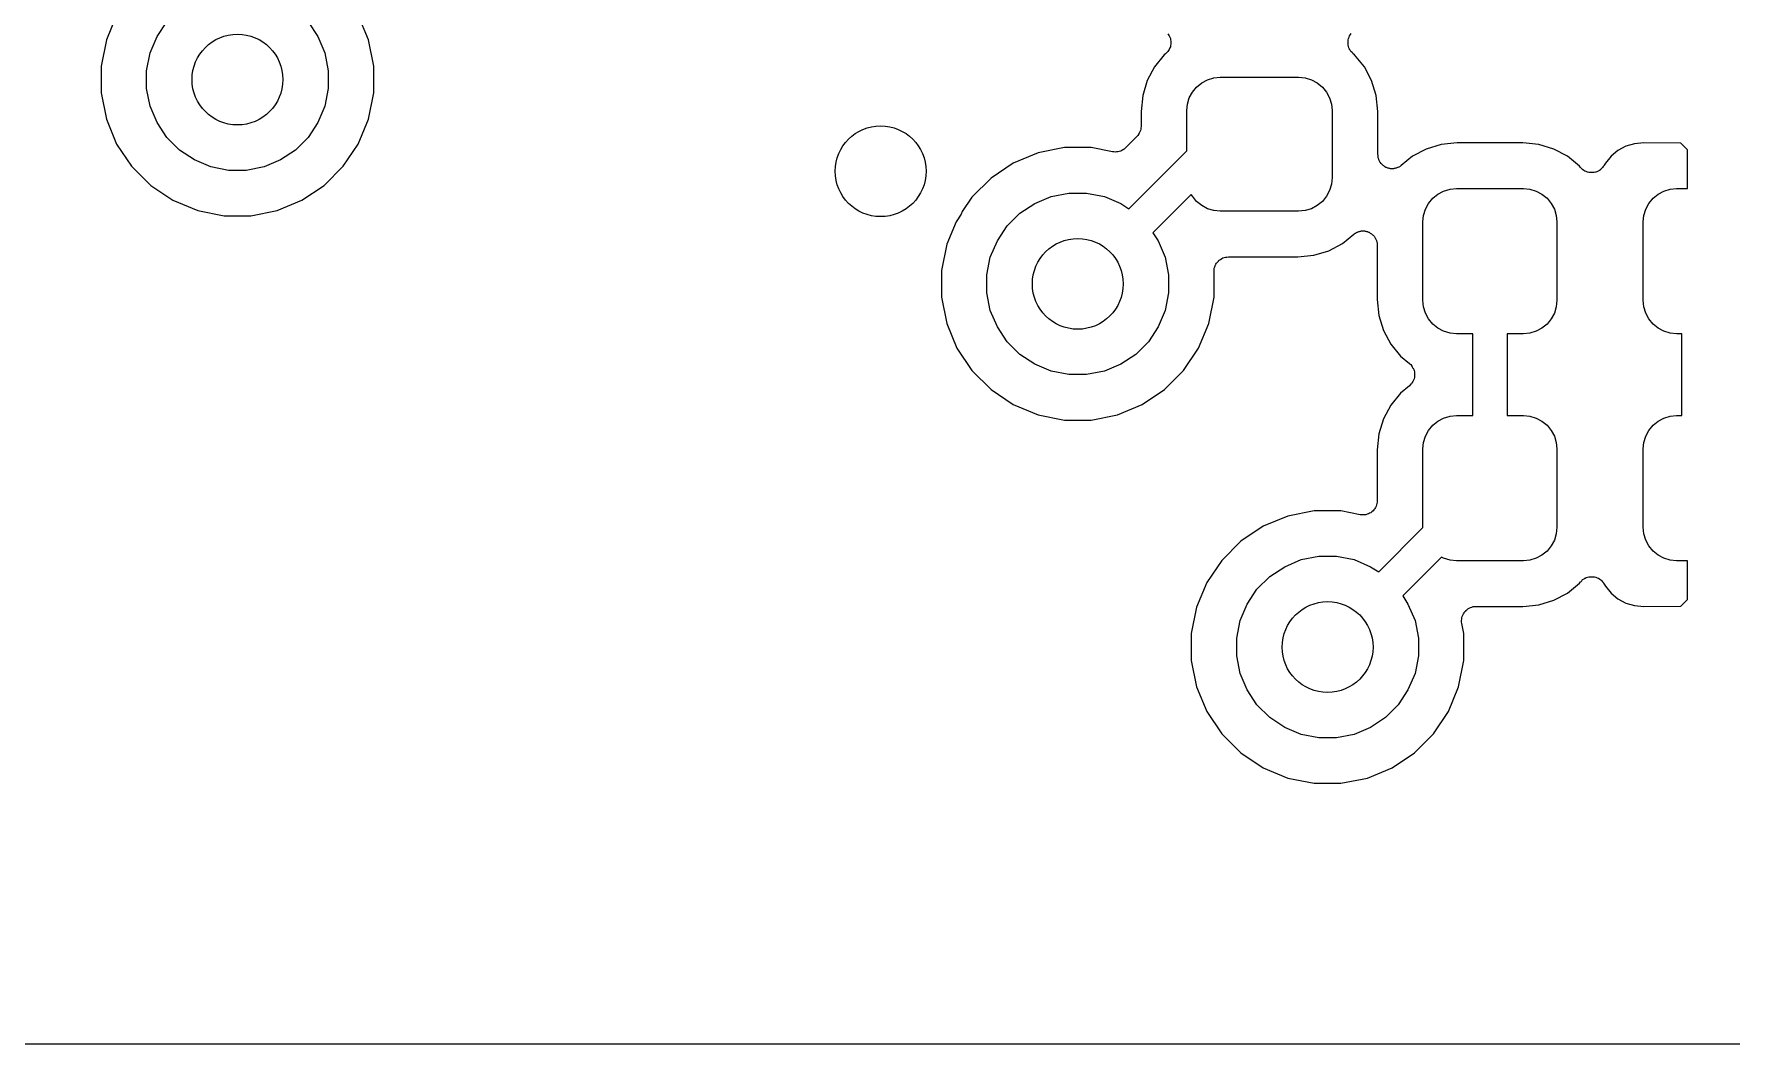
# Model space of a CAD drawing. Extents: x 113.2 to 188.8, y -123.8 to -78.2.
# Drawn here: x 151 to 158.48, y -119.85 to -115.4 of the extents above; entities that cross this region are included whole.
import ezdxf

# ---------------------------------------------------------------- set-up
doc = ezdxf.new("R2010")
doc.units = 0
doc.layers.add('BLACK', color=7, linetype='CONTINUOUS')

msp = doc.modelspace()

# ---------------------------------------------------------------- linework, layer by layer
at = {"layer": 'BLACK', "linetype": 'CONTINUOUS'}
for p, q in [((151.368, -115.316), (151.323, -115.425)), ((151.546, -115.411), (151.589, -115.345)), ((152.211, -115.345), (152.254, -115.411)), ((152.477, -115.425), (152.432, -115.316)), ((151.323, -115.425), (151.3, -115.541)), ((151.515, -115.483), (151.546, -115.411)), ((152.254, -115.411), (152.285, -115.483)), ((152.5, -115.541), (152.477, -115.425)), ((155.997, -115.398), (156, -115.403)), ((156, -115.403), (156.003, -115.408)), ((156.003, -115.408), (156.003, -115.408)), ((156.003, -115.408), (156.003, -115.408)), ((156.003, -115.408), (156.006, -115.414)), ((156.006, -115.414), (156.008, -115.419)), ((156.008, -115.419), (156.008, -115.42)), ((156.008, -115.42), (156.008, -115.42)), ((156.008, -115.42), (156.009, -115.425)), ((156.009, -115.45), (156.008, -115.456)), ((156.009, -115.425), (156.01, -115.431)), ((156.01, -115.444), (156.009, -115.45)), ((156.01, -115.431), (156.01, -115.432)), ((156.01, -115.432), (156.01, -115.432)), ((156.01, -115.432), (156.01, -115.438)), ((156.01, -115.438), (156.01, -115.444)), ((156.01, -115.444), (156.01, -115.444)), ((156.01, -115.444), (156.01, -115.444)), ((156.79, -115.431), (156.791, -115.425)), ((156.79, -115.437), (156.79, -115.431)), ((156.79, -115.431), (156.79, -115.431)), ((156.79, -115.431), (156.79, -115.431)), ((156.79, -115.443), (156.79, -115.437)), ((156.791, -115.449), (156.79, -115.443)), ((156.79, -115.443), (156.79, -115.443)), ((156.79, -115.443), (156.79, -115.443)), ((156.791, -115.425), (156.792, -115.419)), ((156.792, -115.455), (156.791, -115.449)), ((156.792, -115.419), (156.795, -115.413)), ((156.792, -115.419), (156.792, -115.419)), ((156.792, -115.419), (156.792, -115.419)), ((156.795, -115.413), (156.797, -115.408)), ((156.797, -115.407), (156.801, -115.402)), ((156.797, -115.408), (156.797, -115.407)), ((156.797, -115.407), (156.797, -115.407)), ((156.801, -115.402), (156.804, -115.397)), ((151.5, -115.561), (151.515, -115.483)), ((152.285, -115.483), (152.3, -115.561)), ((155.981, -115.491), (155.938, -115.544)), ((155.987, -115.486), (155.981, -115.491)), ((155.992, -115.481), (155.987, -115.486)), ((155.996, -115.477), (155.992, -115.481)), ((156, -115.472), (155.996, -115.477)), ((155.996, -115.477), (155.996, -115.477)), ((155.996, -115.477), (155.996, -115.477)), ((156.003, -115.467), (156, -115.472)), ((156.005, -115.461), (156.003, -115.467)), ((156.003, -115.467), (156.003, -115.467)), ((156.003, -115.467), (156.003, -115.467)), ((156.008, -115.456), (156.005, -115.461)), ((156.008, -115.456), (156.008, -115.456)), ((156.008, -115.456), (156.008, -115.456)), ((156.794, -115.461), (156.792, -115.455)), ((156.792, -115.455), (156.792, -115.455)), ((156.792, -115.455), (156.792, -115.455)), ((156.797, -115.466), (156.794, -115.461)), ((156.797, -115.467), (156.797, -115.466)), ((156.797, -115.466), (156.797, -115.466)), ((156.8, -115.471), (156.797, -115.467)), ((156.803, -115.477), (156.8, -115.471)), ((156.808, -115.481), (156.803, -115.477)), ((156.803, -115.477), (156.803, -115.477)), ((156.803, -115.477), (156.803, -115.477)), ((156.812, -115.485), (156.808, -115.481)), ((156.812, -115.486), (156.812, -115.485)), ((156.812, -115.485), (156.812, -115.485)), ((156.813, -115.486), (156.812, -115.486)), ((156.812, -115.486), (156.812, -115.486)), ((156.819, -115.491), (156.813, -115.486)), ((156.862, -115.544), (156.819, -115.491)), ((151.3, -115.541), (151.3, -115.659)), ((151.5, -115.639), (151.5, -115.561)), ((152.3, -115.561), (152.3, -115.639)), ((152.5, -115.659), (152.5, -115.541)), ((155.938, -115.544), (155.906, -115.604)), ((156.146, -115.615), (156.171, -115.601)), ((156.171, -115.601), (156.199, -115.593)), ((156.199, -115.593), (156.227, -115.59)), ((156.227, -115.59), (156.572, -115.59)), ((156.572, -115.59), (156.601, -115.593)), ((156.601, -115.593), (156.629, -115.601)), ((156.629, -115.601), (156.654, -115.615)), ((156.894, -115.604), (156.862, -115.544)), ((151.3, -115.659), (151.323, -115.775)), ((151.515, -115.717), (151.5, -115.639)), ((152.3, -115.639), (152.285, -115.717)), ((152.477, -115.775), (152.5, -115.659)), ((155.886, -115.67), (155.879, -115.741)), ((155.906, -115.604), (155.886, -115.67)), ((156.091, -115.681), (156.105, -115.656)), ((156.105, -115.656), (156.123, -115.633)), ((156.123, -115.633), (156.146, -115.615)), ((156.654, -115.615), (156.677, -115.633)), ((156.677, -115.633), (156.695, -115.656)), ((156.695, -115.656), (156.709, -115.681)), ((156.914, -115.67), (156.894, -115.604)), ((156.921, -115.741), (156.914, -115.67)), ((151.546, -115.789), (151.515, -115.717)), ((152.285, -115.717), (152.254, -115.789)), ((155.879, -115.741), (155.879, -115.806)), ((156.08, -115.737), (156.083, -115.709)), ((156.08, -115.914), (156.08, -115.737)), ((156.083, -115.709), (156.091, -115.681)), ((156.709, -115.681), (156.717, -115.709)), ((156.717, -115.709), (156.72, -115.737)), ((156.72, -115.737), (156.72, -116.032)), ((156.921, -115.93), (156.921, -115.741)), ((151.323, -115.775), (151.368, -115.884)), ((151.589, -115.855), (151.546, -115.789)), ((152.254, -115.789), (152.211, -115.855)), ((152.432, -115.884), (152.477, -115.775)), ((155.876, -115.825), (155.874, -115.83)), ((155.877, -115.819), (155.876, -115.825)), ((155.878, -115.813), (155.877, -115.819)), ((155.877, -115.819), (155.877, -115.819)), ((155.877, -115.819), (155.877, -115.819)), ((155.879, -115.807), (155.878, -115.813)), ((155.879, -115.806), (155.879, -115.807)), ((155.879, -115.807), (155.879, -115.807)), ((155.879, -115.807), (155.879, -115.807)), ((155.879, -115.807), (155.879, -115.807)), ((151.368, -115.884), (151.434, -115.982)), ((151.645, -115.911), (151.589, -115.855)), ((152.211, -115.855), (152.155, -115.911)), ((152.366, -115.982), (152.432, -115.884)), ((155.86, -115.851), (155.81, -115.901)), ((155.864, -115.846), (155.86, -115.851)), ((155.868, -115.842), (155.864, -115.846)), ((155.871, -115.836), (155.868, -115.841)), ((155.868, -115.841), (155.868, -115.842)), ((155.868, -115.842), (155.868, -115.842)), ((155.874, -115.831), (155.871, -115.836)), ((155.874, -115.83), (155.874, -115.831)), ((155.874, -115.831), (155.874, -115.831)), ((157.2, -115.886), (157.134, -115.906)), ((157.271, -115.879), (157.2, -115.886)), ((157.559, -115.879), (157.271, -115.879)), ((157.63, -115.886), (157.559, -115.879)), ((157.696, -115.906), (157.63, -115.886)), ((158.013, -115.894), (157.978, -115.913)), ((158.051, -115.883), (158.013, -115.894)), ((158.093, -115.879), (158.051, -115.883)), ((158.256, -115.88), (158.093, -115.879)), ((158.285, -115.909), (158.256, -115.88)), ((151.711, -115.954), (151.645, -115.911)), ((151.783, -115.985), (151.711, -115.954)), ((152.089, -115.954), (152.017, -115.985)), ((152.155, -115.911), (152.089, -115.954)), ((155.316, -115.968), (155.218, -116.034)), ((155.425, -115.923), (155.316, -115.968)), ((155.541, -115.9), (155.425, -115.923)), ((155.659, -115.9), (155.541, -115.9)), ((155.753, -115.919), (155.659, -115.9)), ((155.759, -115.919), (155.753, -115.919)), ((155.765, -115.92), (155.759, -115.919)), ((155.771, -115.919), (155.765, -115.92)), ((155.765, -115.92), (155.765, -115.92)), ((155.765, -115.92), (155.765, -115.92)), ((155.777, -115.919), (155.771, -115.919)), ((155.783, -115.917), (155.777, -115.919)), ((155.777, -115.919), (155.777, -115.919)), ((155.777, -115.919), (155.777, -115.919)), ((155.789, -115.915), (155.783, -115.917)), ((155.794, -115.912), (155.789, -115.915)), ((155.789, -115.915), (155.789, -115.915)), ((155.789, -115.915), (155.789, -115.915)), ((155.799, -115.91), (155.794, -115.912)), ((155.8, -115.91), (155.799, -115.91)), ((155.804, -115.906), (155.8, -115.909)), ((155.8, -115.909), (155.8, -115.91)), ((155.809, -115.902), (155.804, -115.906)), ((155.81, -115.901), (155.809, -115.902)), ((155.809, -115.902), (155.809, -115.902)), ((155.809, -115.902), (155.809, -115.902)), ((155.809, -115.902), (155.809, -115.902)), ((155.825, -116.169), (156.08, -115.914)), ((156.922, -115.933), (156.921, -115.93)), ((156.922, -115.936), (156.922, -115.933)), ((156.922, -115.939), (156.922, -115.936)), ((156.922, -115.942), (156.922, -115.939)), ((156.923, -115.945), (156.922, -115.942)), ((156.924, -115.948), (156.923, -115.945)), ((156.925, -115.951), (156.924, -115.948)), ((156.926, -115.954), (156.925, -115.951)), ((156.927, -115.957), (156.926, -115.954)), ((156.929, -115.959), (156.927, -115.957)), ((156.93, -115.962), (156.929, -115.959)), ((156.932, -115.965), (156.93, -115.962)), ((156.934, -115.967), (156.932, -115.965)), ((156.935, -115.97), (156.934, -115.967)), ((156.937, -115.972), (156.935, -115.97)), ((156.94, -115.974), (156.937, -115.972)), ((156.942, -115.976), (156.94, -115.974)), ((157.074, -115.938), (157.024, -115.979)), ((157.134, -115.906), (157.074, -115.938)), ((157.756, -115.938), (157.696, -115.906)), ((157.809, -115.981), (157.756, -115.938)), ((157.923, -115.968), (157.918, -115.977)), ((157.948, -115.938), (157.923, -115.968)), ((157.978, -115.913), (157.948, -115.938)), ((158.285, -116.08), (158.285, -115.909)), ((151.434, -115.982), (151.518, -116.066)), ((151.861, -116), (151.783, -115.985)), ((151.939, -116), (151.861, -116)), ((152.017, -115.985), (151.939, -116)), ((152.282, -116.066), (152.366, -115.982)), ((155.218, -116.034), (155.134, -116.118)), ((156.72, -116.032), (156.717, -116.061)), ((156.944, -115.978), (156.942, -115.976)), ((156.947, -115.98), (156.944, -115.978)), ((156.949, -115.982), (156.947, -115.98)), ((156.952, -115.984), (156.949, -115.982)), ((156.954, -115.985), (156.952, -115.984)), ((156.957, -115.987), (156.954, -115.985)), ((156.96, -115.988), (156.957, -115.987)), ((156.963, -115.989), (156.96, -115.988)), ((156.965, -115.99), (156.963, -115.989)), ((156.968, -115.991), (156.965, -115.99)), ((156.971, -115.992), (156.968, -115.991)), ((156.974, -115.992), (156.971, -115.992)), ((156.977, -115.993), (156.974, -115.992)), ((156.981, -115.993), (156.977, -115.993)), ((156.984, -115.993), (156.981, -115.993)), ((156.987, -115.993), (156.984, -115.993)), ((156.99, -115.993), (156.987, -115.993)), ((156.993, -115.992), (156.99, -115.993)), ((156.996, -115.992), (156.993, -115.992)), ((156.999, -115.991), (156.996, -115.992)), ((157.002, -115.99), (156.999, -115.991)), ((157.005, -115.989), (157.002, -115.99)), ((157.008, -115.988), (157.005, -115.989)), ((157.01, -115.987), (157.008, -115.988)), ((157.013, -115.986), (157.01, -115.987)), ((157.016, -115.984), (157.013, -115.986)), ((157.019, -115.983), (157.016, -115.984)), ((157.021, -115.981), (157.019, -115.983)), ((157.023, -115.979), (157.021, -115.981)), ((157.024, -115.979), (157.023, -115.979)), ((157.814, -115.987), (157.809, -115.981)), ((157.818, -115.992), (157.814, -115.987)), ((157.823, -115.996), (157.818, -115.992)), ((157.828, -116), (157.823, -115.996)), ((157.823, -115.996), (157.823, -115.996)), ((157.823, -115.996), (157.823, -115.996)), ((157.833, -116.003), (157.828, -116)), ((157.839, -116.005), (157.833, -116.003)), ((157.833, -116.003), (157.833, -116.003)), ((157.833, -116.003), (157.833, -116.003)), ((157.844, -116.008), (157.839, -116.005)), ((157.85, -116.009), (157.844, -116.008)), ((157.844, -116.008), (157.844, -116.008)), ((157.844, -116.008), (157.844, -116.008)), ((157.856, -116.01), (157.85, -116.009)), ((157.862, -116.01), (157.856, -116.01)), ((157.856, -116.01), (157.856, -116.01)), ((157.856, -116.01), (157.856, -116.01)), ((157.868, -116.01), (157.862, -116.01)), ((157.869, -116.01), (157.868, -116.01)), ((157.868, -116.01), (157.868, -116.01)), ((157.874, -116.009), (157.869, -116.01)), ((157.88, -116.008), (157.874, -116.009)), ((157.881, -116.008), (157.88, -116.008)), ((157.88, -116.008), (157.88, -116.008)), ((157.886, -116.006), (157.881, -116.008)), ((157.892, -116.003), (157.886, -116.006)), ((157.897, -116), (157.892, -116.003)), ((157.892, -116.003), (157.892, -116.003)), ((157.892, -116.003), (157.892, -116.003)), ((157.902, -115.997), (157.897, -116)), ((157.906, -115.992), (157.902, -115.996)), ((157.902, -115.996), (157.902, -115.997)), ((157.902, -115.997), (157.902, -115.997)), ((157.911, -115.988), (157.906, -115.992)), ((157.914, -115.983), (157.911, -115.988)), ((157.911, -115.988), (157.911, -115.988)), ((157.911, -115.988), (157.911, -115.988)), ((157.918, -115.978), (157.914, -115.983)), ((157.918, -115.977), (157.918, -115.978)), ((157.918, -115.978), (157.918, -115.978)), ((157.918, -115.978), (157.918, -115.978)), ((157.918, -115.978), (157.918, -115.978)), ((151.518, -116.066), (151.616, -116.132)), ((152.184, -116.132), (152.282, -116.066)), ((155.134, -116.118), (155.091, -116.182)), ((155.411, -116.146), (155.483, -116.115)), ((155.483, -116.115), (155.561, -116.1)), ((155.561, -116.1), (155.639, -116.1)), ((155.639, -116.1), (155.717, -116.115)), ((155.717, -116.115), (155.789, -116.146)), ((156.1, -116.106), (155.931, -116.275)), ((156.105, -116.114), (156.1, -116.106)), ((156.123, -116.137), (156.105, -116.114)), ((156.695, -116.114), (156.677, -116.137)), ((156.709, -116.089), (156.695, -116.114)), ((156.717, -116.061), (156.709, -116.089)), ((157.145, -116.146), (157.163, -116.123)), ((157.163, -116.123), (157.186, -116.105)), ((157.186, -116.105), (157.211, -116.091)), ((157.211, -116.091), (157.239, -116.083)), ((157.239, -116.083), (157.267, -116.08)), ((157.267, -116.08), (157.562, -116.08)), ((157.562, -116.08), (157.591, -116.083)), ((157.591, -116.083), (157.619, -116.091)), ((157.619, -116.091), (157.644, -116.105)), ((157.644, -116.105), (157.667, -116.123)), ((157.667, -116.123), (157.685, -116.146)), ((158.115, -116.146), (158.133, -116.123)), ((158.133, -116.123), (158.156, -116.105)), ((158.156, -116.105), (158.181, -116.091)), ((158.181, -116.091), (158.209, -116.083)), ((158.209, -116.083), (158.237, -116.08)), ((158.237, -116.08), (158.285, -116.08)), ((151.616, -116.132), (151.725, -116.177)), ((151.725, -116.177), (151.841, -116.2)), ((151.959, -116.2), (152.075, -116.177)), ((152.075, -116.177), (152.184, -116.132)), ((155.086, -116.193), (155.064, -116.227)), ((155.091, -116.182), (155.086, -116.193)), ((155.289, -116.245), (155.345, -116.189)), ((155.345, -116.189), (155.411, -116.146)), ((155.789, -116.146), (155.825, -116.169)), ((156.146, -116.155), (156.123, -116.137)), ((156.171, -116.169), (156.146, -116.155)), ((156.199, -116.177), (156.171, -116.169)), ((156.227, -116.18), (156.199, -116.177)), ((156.572, -116.18), (156.227, -116.18)), ((156.601, -116.177), (156.572, -116.18)), ((156.629, -116.169), (156.601, -116.177)), ((156.654, -116.155), (156.629, -116.169)), ((156.677, -116.137), (156.654, -116.155)), ((157.123, -116.199), (157.131, -116.171)), ((157.131, -116.171), (157.145, -116.146)), ((157.685, -116.146), (157.699, -116.171)), ((157.699, -116.171), (157.707, -116.199)), ((158.093, -116.199), (158.101, -116.171)), ((158.101, -116.171), (158.115, -116.146)), ((151.841, -116.2), (151.959, -116.2)), ((155.064, -116.227), (155.023, -116.325)), ((155.246, -116.311), (155.289, -116.245)), ((156.827, -116.274), (156.83, -116.273)), ((156.83, -116.273), (156.832, -116.272)), ((156.832, -116.272), (156.835, -116.271)), ((156.835, -116.271), (156.838, -116.27)), ((156.838, -116.27), (156.841, -116.269)), ((156.841, -116.269), (156.844, -116.268)), ((156.844, -116.268), (156.847, -116.268)), ((156.847, -116.268), (156.85, -116.267)), ((156.85, -116.267), (156.853, -116.267)), ((156.853, -116.267), (156.856, -116.267)), ((156.856, -116.267), (156.859, -116.267)), ((156.859, -116.267), (156.863, -116.267)), ((156.863, -116.267), (156.866, -116.268)), ((156.866, -116.268), (156.869, -116.268)), ((156.869, -116.268), (156.872, -116.269)), ((156.872, -116.269), (156.875, -116.27)), ((156.875, -116.27), (156.877, -116.271)), ((156.877, -116.271), (156.88, -116.272)), ((156.88, -116.272), (156.883, -116.273)), ((156.883, -116.273), (156.886, -116.275)), ((157.12, -116.227), (157.123, -116.199)), ((157.12, -116.572), (157.12, -116.227)), ((157.707, -116.199), (157.71, -116.227)), ((157.71, -116.227), (157.71, -116.572)), ((158.09, -116.227), (158.093, -116.199)), ((158.09, -116.572), (158.09, -116.227)), ((155.023, -116.325), (155, -116.441)), ((155.215, -116.383), (155.246, -116.311)), ((155.931, -116.275), (155.954, -116.311)), ((155.954, -116.311), (155.985, -116.383)), ((156.706, -116.354), (156.766, -116.322)), ((156.766, -116.322), (156.816, -116.281)), ((156.816, -116.281), (156.817, -116.281)), ((156.817, -116.281), (156.819, -116.279)), ((156.819, -116.279), (156.821, -116.277)), ((156.821, -116.277), (156.824, -116.276)), ((156.824, -116.276), (156.827, -116.274)), ((156.886, -116.275), (156.888, -116.276)), ((156.888, -116.276), (156.891, -116.278)), ((156.891, -116.278), (156.893, -116.28)), ((156.893, -116.28), (156.896, -116.282)), ((156.896, -116.282), (156.898, -116.284)), ((156.898, -116.284), (156.9, -116.286)), ((156.9, -116.286), (156.903, -116.288)), ((156.903, -116.288), (156.905, -116.29)), ((156.905, -116.29), (156.906, -116.293)), ((156.906, -116.293), (156.908, -116.295)), ((156.908, -116.295), (156.91, -116.298)), ((156.91, -116.298), (156.911, -116.301)), ((156.911, -116.301), (156.913, -116.303)), ((156.913, -116.303), (156.914, -116.306)), ((156.914, -116.306), (156.915, -116.309)), ((156.915, -116.309), (156.916, -116.312)), ((156.916, -116.312), (156.917, -116.315)), ((156.917, -116.315), (156.918, -116.318)), ((156.918, -116.318), (156.918, -116.321)), ((156.918, -116.321), (156.918, -116.324)), ((156.918, -116.324), (156.918, -116.327)), ((156.918, -116.327), (156.919, -116.33)), ((156.919, -116.33), (156.919, -116.569)), ((155.2, -116.461), (155.215, -116.383)), ((155.985, -116.383), (156, -116.461)), ((156.203, -116.425), (156.205, -116.42)), ((156.205, -116.419), (156.208, -116.414)), ((156.205, -116.42), (156.205, -116.419)), ((156.205, -116.42), (156.205, -116.42)), ((156.208, -116.414), (156.211, -116.409)), ((156.211, -116.409), (156.215, -116.404)), ((156.211, -116.409), (156.211, -116.409)), ((156.211, -116.409), (156.211, -116.409)), ((156.215, -116.404), (156.219, -116.4)), ((156.219, -116.399), (156.223, -116.396)), ((156.219, -116.4), (156.219, -116.399)), ((156.219, -116.399), (156.219, -116.399)), ((156.223, -116.396), (156.228, -116.392)), ((156.228, -116.392), (156.234, -116.389)), ((156.228, -116.392), (156.228, -116.392)), ((156.228, -116.392), (156.228, -116.392)), ((156.234, -116.389), (156.239, -116.386)), ((156.239, -116.386), (156.245, -116.384)), ((156.239, -116.386), (156.239, -116.386)), ((156.239, -116.386), (156.239, -116.386)), ((156.245, -116.384), (156.251, -116.382)), ((156.251, -116.382), (156.251, -116.382)), ((156.251, -116.382), (156.251, -116.382)), ((156.251, -116.382), (156.257, -116.382)), ((156.257, -116.382), (156.263, -116.381)), ((156.263, -116.381), (156.569, -116.381)), ((156.569, -116.381), (156.64, -116.374)), ((156.64, -116.374), (156.706, -116.354)), ((155, -116.441), (155, -116.559)), ((155.2, -116.539), (155.2, -116.461)), ((156, -116.461), (156, -116.539)), ((156.2, -116.443), (156.201, -116.437)), ((156.2, -116.444), (156.2, -116.443)), ((156.2, -116.559), (156.2, -116.444)), ((156.2, -116.444), (156.2, -116.444)), ((156.2, -116.444), (156.2, -116.444)), ((156.2, -116.444), (156.2, -116.444)), ((156.201, -116.431), (156.203, -116.425)), ((156.201, -116.437), (156.201, -116.431)), ((156.201, -116.431), (156.201, -116.431)), ((156.201, -116.431), (156.201, -116.431)), ((155, -116.559), (155.023, -116.675)), ((155.215, -116.617), (155.2, -116.539)), ((156, -116.539), (155.985, -116.617)), ((156.177, -116.675), (156.2, -116.559)), ((156.919, -116.569), (156.926, -116.64)), ((157.123, -116.601), (157.12, -116.572)), ((157.71, -116.572), (157.707, -116.601)), ((158.093, -116.601), (158.09, -116.572)), ((155.246, -116.689), (155.215, -116.617)), ((155.985, -116.617), (155.954, -116.689)), ((156.926, -116.64), (156.946, -116.706)), ((157.131, -116.629), (157.123, -116.601)), ((157.145, -116.654), (157.131, -116.629)), ((157.699, -116.629), (157.685, -116.654)), ((157.707, -116.601), (157.699, -116.629)), ((158.101, -116.629), (158.093, -116.601)), ((158.115, -116.654), (158.101, -116.629)), ((155.023, -116.675), (155.068, -116.784)), ((155.289, -116.755), (155.246, -116.689)), ((155.954, -116.689), (155.911, -116.755)), ((156.132, -116.784), (156.177, -116.675)), ((156.946, -116.706), (156.978, -116.766)), ((157.163, -116.677), (157.145, -116.654)), ((157.186, -116.695), (157.163, -116.677)), ((157.211, -116.709), (157.186, -116.695)), ((157.239, -116.717), (157.211, -116.709)), ((157.267, -116.72), (157.239, -116.717)), ((157.34, -116.72), (157.267, -116.72)), ((157.34, -117.08), (157.34, -116.72)), ((157.562, -116.72), (157.49, -116.72)), ((157.49, -116.72), (157.49, -117.08)), ((157.591, -116.717), (157.562, -116.72)), ((157.619, -116.709), (157.591, -116.717)), ((157.644, -116.695), (157.619, -116.709)), ((157.667, -116.677), (157.644, -116.695)), ((157.685, -116.654), (157.667, -116.677)), ((158.133, -116.677), (158.115, -116.654)), ((158.156, -116.695), (158.133, -116.677)), ((158.181, -116.709), (158.156, -116.695)), ((158.209, -116.717), (158.181, -116.709)), ((158.237, -116.72), (158.209, -116.717)), ((158.26, -116.72), (158.237, -116.72)), ((158.26, -117.08), (158.26, -116.72)), ((155.068, -116.784), (155.134, -116.882)), ((155.345, -116.811), (155.289, -116.755)), ((155.911, -116.755), (155.855, -116.811)), ((156.066, -116.882), (156.132, -116.784)), ((156.978, -116.766), (157.021, -116.819)), ((155.411, -116.854), (155.345, -116.811)), ((155.483, -116.885), (155.411, -116.854)), ((155.789, -116.854), (155.717, -116.885)), ((155.855, -116.811), (155.789, -116.854)), ((157.021, -116.819), (157.061, -116.851)), ((157.061, -116.851), (157.061, -116.852)), ((157.061, -116.852), (157.061, -116.852)), ((157.061, -116.852), (157.061, -116.852)), ((157.061, -116.852), (157.061, -116.852)), ((157.061, -116.852), (157.066, -116.856)), ((157.066, -116.856), (157.07, -116.86)), ((157.07, -116.86), (157.07, -116.861)), ((157.07, -116.861), (157.07, -116.861)), ((157.07, -116.861), (157.073, -116.866)), ((157.073, -116.866), (157.076, -116.871)), ((157.076, -116.871), (157.077, -116.871)), ((157.077, -116.871), (157.077, -116.871)), ((157.077, -116.871), (157.079, -116.877)), ((155.134, -116.882), (155.218, -116.966)), ((155.561, -116.9), (155.483, -116.885)), ((155.639, -116.9), (155.561, -116.9)), ((155.717, -116.885), (155.639, -116.9)), ((155.982, -116.966), (156.066, -116.882)), ((157.065, -116.944), (157.061, -116.949)), ((157.069, -116.94), (157.065, -116.944)), ((157.073, -116.935), (157.069, -116.94)), ((157.069, -116.94), (157.069, -116.94)), ((157.069, -116.94), (157.069, -116.94)), ((157.076, -116.93), (157.073, -116.935)), ((157.078, -116.924), (157.076, -116.93)), ((157.076, -116.93), (157.076, -116.93)), ((157.076, -116.93), (157.076, -116.93)), ((157.081, -116.919), (157.078, -116.924)), ((157.079, -116.877), (157.081, -116.882)), ((157.081, -116.882), (157.081, -116.882)), ((157.081, -116.882), (157.081, -116.882)), ((157.081, -116.882), (157.082, -116.888)), ((157.082, -116.913), (157.081, -116.918)), ((157.081, -116.918), (157.081, -116.919)), ((157.081, -116.919), (157.081, -116.919)), ((157.082, -116.888), (157.083, -116.894)), ((157.083, -116.907), (157.082, -116.913)), ((157.083, -116.894), (157.083, -116.894)), ((157.083, -116.894), (157.083, -116.894)), ((157.083, -116.894), (157.083, -116.901)), ((157.083, -116.901), (157.083, -116.906)), ((157.083, -116.906), (157.083, -116.907)), ((157.083, -116.907), (157.083, -116.907)), ((155.218, -116.966), (155.316, -117.032)), ((155.884, -117.032), (155.982, -116.966)), ((157.021, -116.981), (156.978, -117.034)), ((157.061, -116.949), (157.021, -116.981)), ((155.316, -117.032), (155.425, -117.077)), ((155.425, -117.077), (155.541, -117.1)), ((155.659, -117.1), (155.775, -117.077)), ((155.775, -117.077), (155.884, -117.032)), ((156.946, -117.094), (156.926, -117.16)), ((156.978, -117.034), (156.946, -117.094)), ((157.186, -117.105), (157.211, -117.091)), ((157.211, -117.091), (157.239, -117.083)), ((157.239, -117.083), (157.267, -117.08)), ((157.267, -117.08), (157.34, -117.08)), ((157.49, -117.08), (157.562, -117.08)), ((157.562, -117.08), (157.591, -117.083)), ((157.591, -117.083), (157.619, -117.091)), ((157.619, -117.091), (157.644, -117.105)), ((158.156, -117.105), (158.181, -117.091)), ((158.181, -117.091), (158.209, -117.083)), ((158.209, -117.083), (158.237, -117.08)), ((158.237, -117.08), (158.26, -117.08)), ((155.541, -117.1), (155.659, -117.1)), ((156.926, -117.16), (156.919, -117.231)), ((157.131, -117.171), (157.145, -117.146)), ((157.145, -117.146), (157.163, -117.123)), ((157.163, -117.123), (157.186, -117.105)), ((157.644, -117.105), (157.667, -117.123)), ((157.667, -117.123), (157.685, -117.146)), ((157.685, -117.146), (157.699, -117.171)), ((158.101, -117.171), (158.115, -117.146)), ((158.115, -117.146), (158.133, -117.123)), ((158.133, -117.123), (158.156, -117.105)), ((156.919, -117.231), (156.919, -117.455)), ((157.12, -117.227), (157.123, -117.199)), ((157.12, -117.572), (157.12, -117.227)), ((157.123, -117.199), (157.131, -117.171)), ((157.699, -117.171), (157.707, -117.199)), ((157.707, -117.199), (157.71, -117.227)), ((157.71, -117.227), (157.71, -117.572)), ((158.09, -117.227), (158.093, -117.199)), ((158.09, -117.572), (158.09, -117.227)), ((158.093, -117.199), (158.101, -117.171)), ((156.917, -117.468), (156.916, -117.474)), ((156.918, -117.462), (156.917, -117.468)), ((156.917, -117.468), (156.917, -117.468)), ((156.917, -117.468), (156.917, -117.468)), ((156.919, -117.456), (156.918, -117.462)), ((156.919, -117.455), (156.919, -117.456)), ((156.919, -117.456), (156.919, -117.456)), ((156.919, -117.456), (156.919, -117.456)), ((156.919, -117.456), (156.919, -117.456)), ((156.525, -117.523), (156.416, -117.568)), ((156.641, -117.5), (156.525, -117.523)), ((156.759, -117.5), (156.641, -117.5)), ((156.844, -117.517), (156.759, -117.5)), ((156.85, -117.517), (156.844, -117.517)), ((156.855, -117.518), (156.85, -117.517)), ((156.856, -117.518), (156.855, -117.518)), ((156.862, -117.517), (156.856, -117.518)), ((156.856, -117.518), (156.856, -117.518)), ((156.868, -117.517), (156.862, -117.517)), ((156.874, -117.515), (156.868, -117.517)), ((156.868, -117.517), (156.868, -117.517)), ((156.868, -117.517), (156.868, -117.517)), ((156.879, -117.513), (156.874, -117.515)), ((156.88, -117.513), (156.879, -117.513)), ((156.885, -117.51), (156.88, -117.513)), ((156.88, -117.513), (156.88, -117.513)), ((156.89, -117.508), (156.885, -117.51)), ((156.891, -117.508), (156.89, -117.508)), ((156.89, -117.508), (156.89, -117.508)), ((156.895, -117.504), (156.891, -117.508)), ((156.9, -117.5), (156.895, -117.504)), ((156.904, -117.495), (156.9, -117.5)), ((156.9, -117.5), (156.9, -117.5)), ((156.9, -117.5), (156.9, -117.5)), ((156.908, -117.491), (156.904, -117.495)), ((156.911, -117.485), (156.908, -117.49)), ((156.908, -117.49), (156.908, -117.491)), ((156.908, -117.491), (156.908, -117.491)), ((156.914, -117.48), (156.911, -117.485)), ((156.916, -117.474), (156.914, -117.48)), ((156.914, -117.48), (156.914, -117.48)), ((156.914, -117.48), (156.914, -117.48)), ((156.416, -117.568), (156.318, -117.634)), ((156.925, -117.769), (157.12, -117.574)), ((157.12, -117.574), (157.12, -117.572)), ((157.707, -117.601), (157.699, -117.629)), ((157.71, -117.572), (157.707, -117.601)), ((158.093, -117.601), (158.09, -117.572)), ((158.101, -117.629), (158.093, -117.601)), ((156.318, -117.634), (156.234, -117.718)), ((157.667, -117.677), (157.644, -117.695)), ((157.685, -117.654), (157.667, -117.677)), ((157.699, -117.629), (157.685, -117.654)), ((158.115, -117.654), (158.101, -117.629)), ((158.133, -117.677), (158.115, -117.654)), ((158.156, -117.695), (158.133, -117.677)), ((156.234, -117.718), (156.168, -117.816)), ((156.445, -117.789), (156.511, -117.746)), ((156.511, -117.746), (156.583, -117.715)), ((156.583, -117.715), (156.661, -117.7)), ((156.661, -117.7), (156.739, -117.7)), ((156.739, -117.7), (156.817, -117.715)), ((156.817, -117.715), (156.889, -117.746)), ((156.889, -117.746), (156.925, -117.769)), ((157.202, -117.704), (157.031, -117.875)), ((157.211, -117.709), (157.202, -117.704)), ((157.239, -117.717), (157.211, -117.709)), ((157.267, -117.72), (157.239, -117.717)), ((157.562, -117.72), (157.267, -117.72)), ((157.591, -117.717), (157.562, -117.72)), ((157.619, -117.709), (157.591, -117.717)), ((157.644, -117.695), (157.619, -117.709)), ((158.181, -117.709), (158.156, -117.695)), ((158.209, -117.717), (158.181, -117.709)), ((158.237, -117.72), (158.209, -117.717)), ((158.285, -117.72), (158.237, -117.72)), ((158.285, -117.891), (158.285, -117.72)), ((156.168, -117.816), (156.123, -117.925)), ((156.389, -117.845), (156.445, -117.789)), ((157.756, -117.862), (157.809, -117.819)), ((157.809, -117.819), (157.814, -117.813)), ((157.814, -117.813), (157.814, -117.812)), ((157.814, -117.812), (157.814, -117.812)), ((157.814, -117.812), (157.815, -117.812)), ((157.815, -117.812), (157.819, -117.808)), ((157.815, -117.812), (157.815, -117.812)), ((157.819, -117.808), (157.823, -117.803)), ((157.823, -117.803), (157.829, -117.8)), ((157.823, -117.803), (157.823, -117.803)), ((157.823, -117.803), (157.823, -117.803)), ((157.829, -117.8), (157.833, -117.797)), ((157.833, -117.797), (157.834, -117.797)), ((157.834, -117.797), (157.839, -117.794)), ((157.834, -117.797), (157.834, -117.797)), ((157.839, -117.794), (157.845, -117.792)), ((157.845, -117.792), (157.851, -117.791)), ((157.845, -117.792), (157.845, -117.792)), ((157.845, -117.792), (157.845, -117.792)), ((157.851, -117.791), (157.857, -117.79)), ((157.857, -117.79), (157.857, -117.79)), ((157.857, -117.79), (157.857, -117.79)), ((157.857, -117.79), (157.863, -117.79)), ((157.863, -117.79), (157.869, -117.79)), ((157.869, -117.79), (157.869, -117.79)), ((157.869, -117.79), (157.869, -117.79)), ((157.869, -117.79), (157.875, -117.791)), ((157.875, -117.791), (157.881, -117.792)), ((157.881, -117.792), (157.881, -117.792)), ((157.881, -117.792), (157.881, -117.792)), ((157.881, -117.792), (157.887, -117.795)), ((157.887, -117.795), (157.892, -117.797)), ((157.892, -117.797), (157.893, -117.797)), ((157.893, -117.797), (157.893, -117.797)), ((157.893, -117.797), (157.898, -117.801)), ((157.898, -117.801), (157.903, -117.804)), ((157.903, -117.804), (157.903, -117.804)), ((157.903, -117.804), (157.903, -117.804)), ((157.903, -117.804), (157.907, -117.808)), ((157.907, -117.808), (157.911, -117.813)), ((157.911, -117.813), (157.911, -117.813)), ((157.911, -117.813), (157.912, -117.813)), ((157.912, -117.813), (157.915, -117.818)), ((157.915, -117.818), (157.918, -117.823)), ((157.918, -117.823), (157.923, -117.832)), ((157.923, -117.832), (157.948, -117.862)), ((156.315, -117.983), (156.346, -117.911)), ((156.346, -117.911), (156.389, -117.845)), ((157.031, -117.875), (157.054, -117.911)), ((157.054, -117.911), (157.085, -117.983)), ((157.559, -117.921), (157.63, -117.914)), ((157.63, -117.914), (157.696, -117.894)), ((157.696, -117.894), (157.756, -117.862)), ((157.948, -117.862), (157.978, -117.887)), ((157.978, -117.887), (158.013, -117.906)), ((158.013, -117.906), (158.051, -117.917)), ((158.051, -117.917), (158.093, -117.921)), ((158.256, -117.92), (158.285, -117.891)), ((156.123, -117.925), (156.1, -118.041)), ((156.3, -118.061), (156.315, -117.983)), ((157.085, -117.983), (157.1, -118.061)), ((157.29, -117.983), (157.291, -117.977)), ((157.29, -117.984), (157.29, -117.983)), ((157.29, -117.983), (157.29, -117.983)), ((157.29, -117.99), (157.29, -117.984)), ((157.291, -117.996), (157.29, -117.99)), ((157.291, -117.971), (157.293, -117.965)), ((157.291, -117.977), (157.291, -117.971)), ((157.291, -117.971), (157.291, -117.971)), ((157.291, -117.971), (157.291, -117.971)), ((157.293, -117.965), (157.295, -117.96)), ((157.295, -117.959), (157.298, -117.954)), ((157.295, -117.96), (157.295, -117.959)), ((157.295, -117.96), (157.295, -117.96)), ((157.298, -117.954), (157.301, -117.949)), ((157.301, -117.949), (157.305, -117.944)), ((157.301, -117.949), (157.301, -117.949)), ((157.301, -117.949), (157.301, -117.949)), ((157.305, -117.944), (157.308, -117.94)), ((157.308, -117.94), (157.309, -117.939)), ((157.309, -117.939), (157.313, -117.936)), ((157.309, -117.939), (157.309, -117.939)), ((157.313, -117.936), (157.318, -117.932)), ((157.318, -117.932), (157.324, -117.929)), ((157.318, -117.932), (157.318, -117.932)), ((157.318, -117.932), (157.318, -117.932)), ((157.324, -117.929), (157.329, -117.926)), ((157.329, -117.926), (157.335, -117.924)), ((157.329, -117.926), (157.329, -117.926)), ((157.329, -117.926), (157.329, -117.926)), ((157.335, -117.924), (157.341, -117.922)), ((157.341, -117.922), (157.341, -117.922)), ((157.341, -117.922), (157.341, -117.922)), ((157.341, -117.922), (157.347, -117.922)), ((157.347, -117.922), (157.353, -117.921)), ((157.353, -117.921), (157.559, -117.921)), ((158.093, -117.921), (158.256, -117.92)), ((156.1, -118.041), (156.1, -118.159)), ((156.3, -118.139), (156.3, -118.061)), ((157.1, -118.061), (157.1, -118.139)), ((157.3, -118.041), (157.291, -117.996)), ((157.291, -117.996), (157.291, -117.996)), ((157.291, -117.996), (157.291, -117.996)), ((157.291, -117.996), (157.291, -117.996)), ((157.291, -117.996), (157.291, -117.996)), ((157.3, -118.159), (157.3, -118.041)), ((156.315, -118.217), (156.3, -118.139)), ((157.1, -118.139), (157.085, -118.217)), ((156.1, -118.159), (156.123, -118.275)), ((157.277, -118.275), (157.3, -118.159)), ((156.123, -118.275), (156.168, -118.384)), ((156.346, -118.289), (156.315, -118.217)), ((156.389, -118.355), (156.346, -118.289)), ((157.054, -118.289), (157.011, -118.355)), ((157.085, -118.217), (157.054, -118.289)), ((157.232, -118.384), (157.277, -118.275)), ((156.445, -118.411), (156.389, -118.355)), ((157.011, -118.355), (156.955, -118.411)), ((156.168, -118.384), (156.234, -118.482)), ((156.511, -118.454), (156.445, -118.411)), ((156.955, -118.411), (156.889, -118.454)), ((157.166, -118.482), (157.232, -118.384)), ((156.234, -118.482), (156.318, -118.566)), ((156.583, -118.485), (156.511, -118.454)), ((156.661, -118.5), (156.583, -118.485)), ((156.739, -118.5), (156.661, -118.5)), ((156.817, -118.485), (156.739, -118.5)), ((156.889, -118.454), (156.817, -118.485)), ((157.082, -118.566), (157.166, -118.482)), ((156.318, -118.566), (156.416, -118.632)), ((156.984, -118.632), (157.082, -118.566)), ((156.416, -118.632), (156.525, -118.677)), ((156.875, -118.677), (156.984, -118.632)), ((156.525, -118.677), (156.641, -118.7)), ((156.641, -118.7), (156.759, -118.7)), ((156.759, -118.7), (156.875, -118.677)), ((176.99, -119.849), (125.01, -119.849))]:
    msp.add_line(p, q, dxfattribs=at)
at = {"layer": 'BLACK'}
for centre in [(151.9, -115.6), (154.732, -116.004), (155.6, -116.5), (156.7, -118.1)]:
    msp.add_circle(centre, 0.2, dxfattribs=at)

doc.saveas('drawing.dxf')
